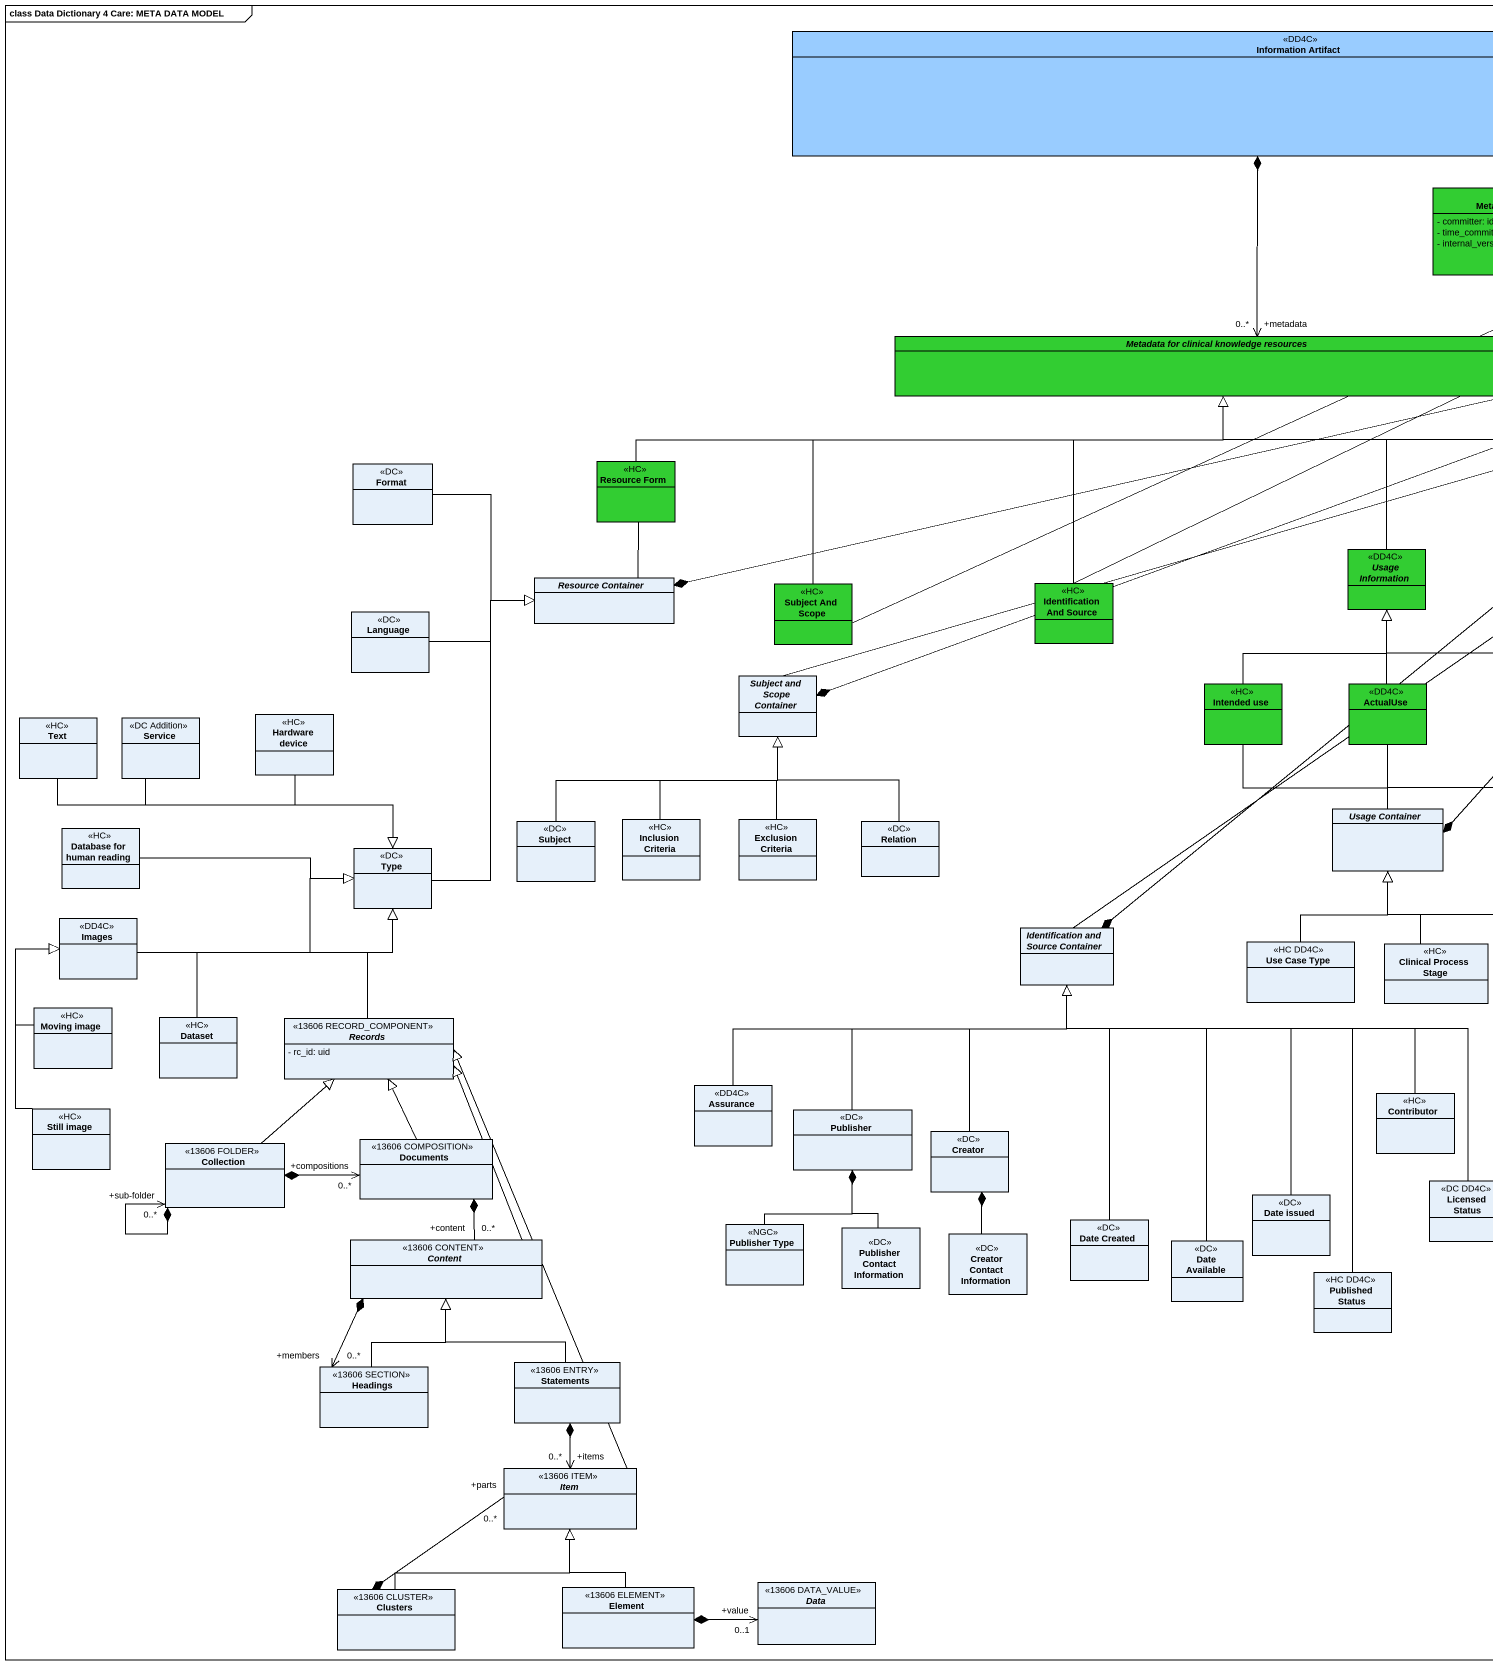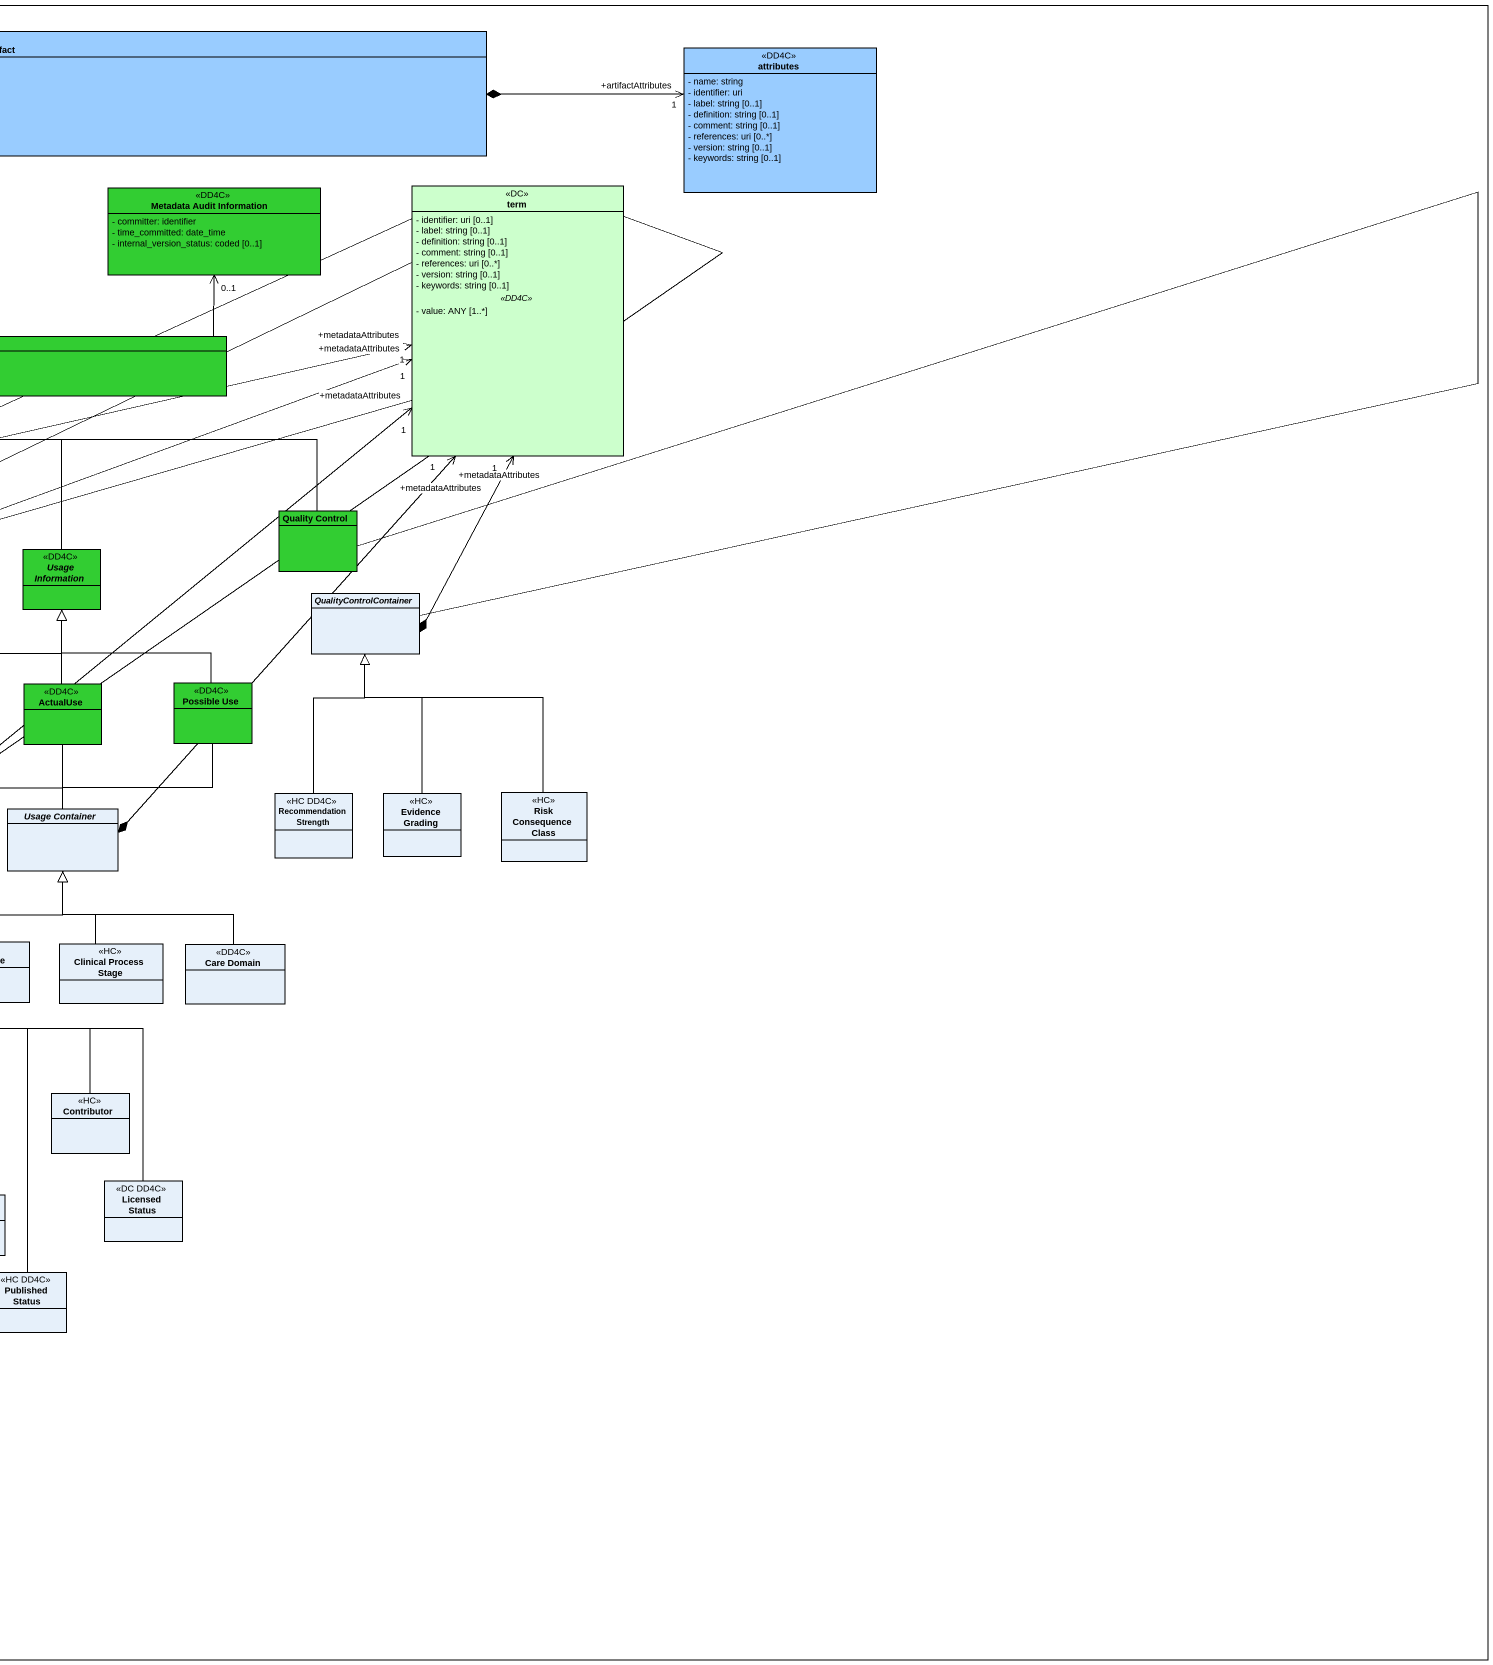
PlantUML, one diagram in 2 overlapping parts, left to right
@startuml
mainframe class Data Dictionary 4 Care: META DATA MODEL
hide circle
hide empty members
skinparam classAttributeIconSize 0
class "Information Artifact" as Information_Artifact <<DD4C>> #99CCFF
class attributes <<DD4C>> #99CCFF {
  - name: string
  - identifier: uri
  - label: string [0..1]
  - definition: string [0..1]
  - comment: string [0..1]
  - references: uri [0..*]
  - version: string [0..1]
  - keywords: string [0..1]
}
class "Metadata Audit Information" as Metadata_Audit_Information <<DD4C>> #32CD32 {
  - committer: identifier
  - time_committed: date_time
  - internal_version_status: coded [0..1]
}
class term <<DC>> #CCFFCC {
  - identifier: uri [0..1]
  - label: string [0..1]
  - definition: string [0..1]
  - comment: string [0..1]
  - references: uri [0..*]
  - version: string [0..1]
  - keywords: string [0..1]
  .. <<DD4C>> ..
  - value: ANY [1..*]
}
abstract class "Metadata for clinical knowledge resources" as Metadata_for_clinical #32CD32
class Format <<DC>>
class "Resource Form" as Resource_Form <<HC>> #32CD32
class "Quality Control" as Quality_Control #32CD32
abstract class "Usage Information" as Usage_Information <<DD4C>> #32CD32
abstract class "Resource Container" as Resource_Container
class "Subject And Scope" as Subject_And_Scope <<HC>> #32CD32
class "Identification And Source" as Identification_And_Source <<HC>> #32CD32
abstract class QualityControlContainer
class Language <<DC>>
abstract class "Subject and Scope Container" as Subject_and_Scope_Container
class "Intended use" as Intended_use <<HC>> #32CD32
class ActualUse <<DD4C>> #32CD32
class "Possible Use" as Possible_Use <<DD4C>> #32CD32
class Text <<HC>>
class Service <<DC Addition>>
class "Hardware device" as Hardware_device <<HC>>
class "Recommendation Strength" as Recommendation_Strength <<HC DD4C>>
class "Evidence Grading" as Evidence_Grading <<HC>>
class "Risk Consequence Class" as Risk_Consequence_Class <<HC>>
class "Database for human reading" as Database_for_human_reading <<HC>>
class Subject <<DC>>
class "Inclusion Criteria" as Inclusion_Criteria <<HC>>
class "Exclusion Criteria" as Exclusion_Criteria <<HC>>
class Relation <<DC>>
abstract class "Usage Container" as Usage_Container
class Type <<DC>>
class Images <<DD4C>>
abstract class "Identification and Source Container" as Identification_and_Source
class "Use Case Type" as Use_Case_Type <<HC DD4C>>
class "Clinical Process Stage" as Clinical_Process_Stage <<HC>>
class "Care Domain" as Care_Domain <<DD4C>>
class "Moving image" as Moving_image <<HC>>
class Dataset <<HC>>
abstract class Records <<13606 RECORD_COMPONENT>> {
  - rc_id: uid
}
class "Still image" as Still_image <<HC>>
class Assurance <<DD4C>>
class Publisher <<DC>>
class Contributor <<HC>>
class Collection <<13606 FOLDER>>
class Documents <<13606 COMPOSITION>>
class Creator <<DC>>
class "Date issued" as Date_issued <<DC>>
class "Licensed Status" as Licensed_Status <<DC DD4C>>
class "Publisher Type" as Publisher_Type <<NGC>>
class "Publisher Contact Information" as Publisher_Contact <<DC>>
class "Creator Contact Information" as Creator_Contact_Information <<DC>>
class "Date Created" as Date_Created <<DC>>
abstract class Content <<13606 CONTENT>>
class "Date Available" as Date_Available <<DC>>
class "Published Status" as Published_Status <<HC DD4C>>
class Headings <<13606 SECTION>>
class Statements <<13606 ENTRY>>
abstract class Item <<13606 ITEM>>
class Element <<13606 ELEMENT>>
abstract class Data <<13606 DATA_VALUE>>
class Clusters <<13606 CLUSTER>>
attributes "+artifactAttributes\n1" <-left-* Information_Artifact
term "+metadataAttributes\n1" <-left-* Resource_Container
term "+metadataAttributes\n1" <--* QualityControlContainer
term "+metadataAttributes\n1" <-left-* Subject_and_Scope_Container
term "+metadataAttributes\n1" <--* Usage_Container
term "+metadataAttributes\n1" <--* Identification_and_Source
Metadata_for_clinical "+metadata\n0..*" <-up-* Information_Artifact
Metadata_for_clinical -right-> "0..1" Metadata_Audit_Information
Format -right-|> Resource_Container
Resource_Form -right-|> Metadata_for_clinical
Quality_Control -left-|> Metadata_for_clinical
Usage_Information -up-|> Metadata_for_clinical
Resource_Container -up- Resource_Form
Subject_And_Scope -up-|> Metadata_for_clinical
Identification_And_Source -up-|> Metadata_for_clinical
QualityControlContainer -up- Quality_Control
Language -right-|> Resource_Container
Subject_and_Scope_Container -up- Subject_And_Scope
Intended_use -up-|> Usage_Information
ActualUse -up-|> Usage_Information
Possible_Use -up-|> Usage_Information
Text -right-|> Type
Service -right-|> Type
Hardware_device --|> Type
Recommendation_Strength -up-|> QualityControlContainer
Evidence_Grading -up-|> QualityControlContainer
Risk_Consequence_Class -up-|> QualityControlContainer
Database_for_human_reading -right-|> Type
Subject -up-|> Subject_and_Scope_Container
Inclusion_Criteria -up-|> Subject_and_Scope_Container
Exclusion_Criteria -up-|> Subject_and_Scope_Container
Relation -up-|> Subject_and_Scope_Container
Usage_Container -up- Intended_use
Usage_Container -up- ActualUse
Usage_Container -up- Possible_Use
Type -up-|> Resource_Container
Images -right-|> Type
Identification_and_Source -up- Identification_And_Source
Use_Case_Type -up-|> Usage_Container
Clinical_Process_Stage -up-|> Usage_Container
Care_Domain -up-|> Usage_Container
Moving_image -up-|> Images
Dataset -up-|> Type
Records -up-|> Type
Still_image -up-|> Images
Assurance -right-|> Identification_and_Source
Publisher -up-|> Identification_and_Source
Contributor -left-|> Identification_and_Source
Collection -up-|> Records
Collection "+sub-folder\n0..*" <--* Collection
Documents -up-|> Records
Documents "+compositions\n0..*" <-left-* Collection
Creator -up-|> Identification_and_Source
Date_issued -up-|> Identification_and_Source
Licensed_Status -up-|> Identification_and_Source
Publisher_Type -up-* Publisher
Publisher_Contact -up-* Publisher
Creator_Contact_Information -up-* Creator
Date_Created -up-|> Identification_and_Source
Content -up-|> Records
Content "+content\n0..*" -up-* Documents
Date_Available -up-|> Identification_and_Source
Published_Status -up-|> Identification_and_Source
Headings -up-|> Content
Headings "+members\n0..*" <-up-* Content
Statements -up-|> Content
Item -up-|> Records
Item "+items\n0..*" <-up-* Statements
Item "+parts\n0..*" --* Clusters
Element -up-|> Item
Data "+value\n0..1" <-left-* Element
Clusters -up-|> Item
@enduml
